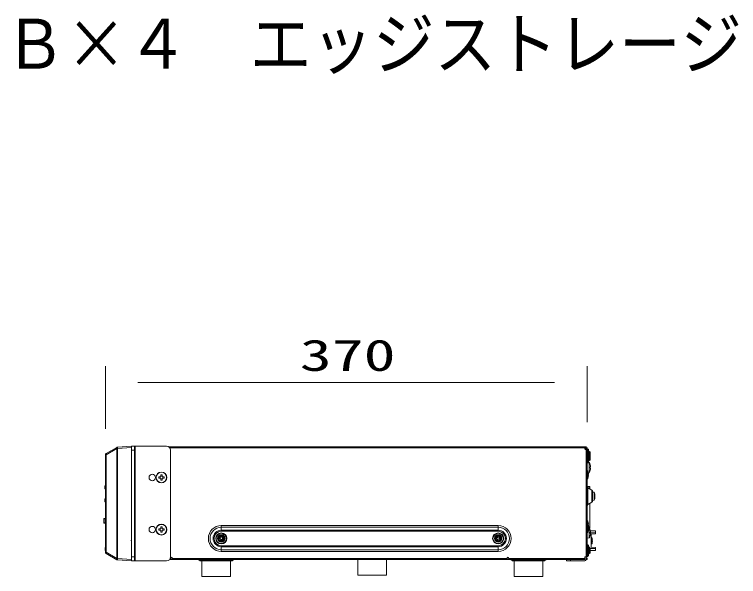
# Model space of a CAD drawing. Units: millimetres on the paper. Extents: x -62 to 64, y -59 to 59.
# Drawn here: x 3.1 to 58.7, y 15.9 to 59.1 of the extents above; entities that cross this region are included whole.
import ezdxf
from ezdxf.enums import TextEntityAlignment as Align

# ---------------------------------------------------------------- set-up
doc = ezdxf.new("R2010")
doc.units = ezdxf.units.MM
doc.layers.add('0-0_MOJI1', color=7, linetype='Continuous')
doc.layers.add('0-3_GAIKEI', color=4, linetype='Continuous', lineweight=9)
doc.layers.add('0-4_SUNPO', color=7, linetype='Continuous', lineweight=9)
doc.styles.add('ＭＳ ゴシック', font='')
doc.styles.get('ＭＳ ゴシック').set_extended_font_data('MS Gothic')

msp = doc.modelspace()

# ---------------------------------------------------------------- linework, layer by layer
at = {"layer": '0-3_GAIKEI'}
for p, q in [((10.967, 25.77), (11.002, 25.77)), ((11.007, 25.773), (11.002, 25.77)), ((11.002, 17.325), (11.002, 25.77)), ((12.084, 25.848), (11.007, 25.773)), ((12.084, 25.948), (12.084, 17.148)), ((12.084, 25.648), (12.314, 25.648)), ((12.314, 25.948), (12.314, 17.148)), ((12.364, 25.948), (12.364, 17.148)), ((16.284, 25.905), (14.938, 25.905)), ((15.484, 25.905), (14.938, 25.905)), ((18.184, 25.901), (14.944, 25.901)), ((15.031, 25.818), (47.004, 25.818)), ((15.284, 25.898), (15.284, 25.901)), ((15.484, 25.898), (15.484, 25.901)), ((15.484, 25.898), (18.184, 25.898)), ((16.084, 25.901), (16.084, 25.905)), ((16.284, 25.901), (16.284, 25.905)), ((16.284, 25.901), (18.184, 25.901)), ((18.084, 25.901), (18.084, 25.901)), ((18.084, 25.898), (18.084, 25.898)), ((18.184, 25.901), (18.184, 25.901)), ((18.184, 25.898), (18.184, 25.898)), ((42.084, 25.905), (46.084, 25.905)), ((42.084, 25.905), (42.084, 25.898)), ((42.284, 25.905), (42.284, 25.898)), ((45.884, 25.905), (45.884, 25.898)), ((46.084, 25.905), (46.084, 25.898)), ((46.924, 25.898), (46.924, 25.748)), ((47.004, 25.798), (46.964, 25.798)), ((46.974, 25.898), (46.974, 25.818)), ((46.974, 25.698), (47.084, 25.698)), ((47.004, 17.468), (47.004, 25.818)), ((47.084, 25.789), (47.004, 25.789)), ((47.084, 25.754), (47.004, 25.754)), ((47.113, 25.723), (47.154, 25.723)), ((47.113, 24.673), (47.113, 25.723)), ((47.154, 24.673), (47.154, 25.723)), ((47.195, 25.587), (47.183, 25.696)), ((47.183, 24.7), (47.183, 25.696)), ((47.195, 24.808), (47.195, 25.587)), ((10.084, 25.29), (10.141, 25.29)), ((10.141, 17.805), (10.141, 25.29)), ((47.113, 25.523), (47.154, 25.523)), ((47.195, 25.387), (47.183, 25.496)), ((47.209, 24.83), (47.209, 25.565)), ((47.304, 25.507), (47.209, 25.565)), ((47.304, 25.307), (47.209, 25.365)), ((47.304, 25.507), (47.304, 24.889)), ((47.319, 25.481), (47.319, 24.915)), ((47.319, 25.113), (47.319, 25.115)), ((47.104, 24.674), (47.104, 24.054)), ((47.113, 24.673), (47.154, 24.673)), ((47.195, 24.808), (47.183, 24.7)), ((47.195, 24.808), (47.185, 24.716)), ((47.254, 24.71), (47.185, 24.716)), ((47.304, 24.889), (47.209, 24.83)), ((47.254, 23.906), (47.254, 24.71)), ((47.33, 24.508), (47.328, 24.508)), ((47.134, 24.051), (47.084, 24.056)), ((47.134, 23.444), (47.134, 24.051)), ((47.172, 23.933), (47.171, 23.933)), ((47.351, 24.358), (47.328, 24.358)), ((47.328, 24.258), (47.351, 24.258)), ((47.328, 24.108), (47.33, 24.108)), ((14.334, 23.598), (14.184, 23.598)), ((14.184, 23.598), (14.184, 23.498)), ((14.184, 23.498), (14.334, 23.498)), ((14.334, 23.748), (14.334, 23.598)), ((14.434, 23.748), (14.334, 23.748)), ((14.334, 23.498), (14.334, 23.348)), ((14.434, 23.598), (14.434, 23.748)), ((14.584, 23.598), (14.434, 23.598)), ((14.434, 23.498), (14.584, 23.498)), ((14.434, 23.348), (14.434, 23.498)), ((14.584, 23.498), (14.584, 23.598)), ((47.134, 23.444), (47.084, 23.44)), ((47.104, 23.441), (47.104, 19.939)), ((47.188, 23.788), (47.171, 23.788)), ((47.188, 23.708), (47.171, 23.708)), ((47.172, 23.563), (47.171, 23.563)), ((47.254, 23.906), (47.178, 23.899)), ((10.044, 22.903), (10.084, 22.903)), ((10.044, 22.903), (10.044, 22.692)), ((10.063, 22.923), (10.084, 22.924)), ((10.063, 22.923), (10.063, 22.672)), ((14.334, 23.348), (14.434, 23.348)), ((47.084, 22.958), (47.104, 22.958)), ((47.104, 23.208), (47.104, 23.211)), ((47.104, 23.208), (47.104, 23.211)), ((47.104, 23.208), (47.104, 23.205)), ((47.104, 23.208), (47.104, 23.204)), ((47.104, 22.848), (47.304, 22.848)), ((47.304, 22.848), (47.304, 22.656)), ((10.044, 22.693), (10.084, 22.693)), ((10.063, 22.672), (10.084, 22.671)), ((47.145, 22.748), (47.304, 22.748)), ((47.454, 22.569), (47.154, 22.743)), ((47.154, 22.743), (47.154, 21.473)), ((47.454, 22.569), (47.454, 21.646)), ((47.504, 22.483), (47.504, 21.733)), ((47.634, 22.411), (47.504, 22.423)), ((47.634, 21.804), (47.634, 22.411)), ((47.672, 22.293), (47.671, 22.293)), ((10.044, 21.903), (10.084, 21.903)), ((10.044, 21.903), (10.044, 21.692)), ((10.063, 21.923), (10.084, 21.924)), ((10.063, 21.923), (10.063, 21.672)), ((47.084, 21.858), (47.104, 21.858)), ((47.634, 21.804), (47.504, 21.793)), ((47.688, 22.148), (47.671, 22.148)), ((47.688, 22.068), (47.671, 22.068)), ((47.672, 21.923), (47.671, 21.923)), ((10.044, 21.693), (10.084, 21.693)), ((10.063, 21.672), (10.084, 21.671)), ((47.084, 21.158), (47.104, 21.158)), ((47.454, 21.646), (47.154, 21.473)), ((47.304, 19.648), (47.304, 21.56)), ((47.084, 20.958), (47.104, 20.958)), ((9.954, 20.067), (9.954, 20.379)), ((9.983, 20.379), (9.954, 20.379)), ((9.983, 20.067), (9.954, 20.067)), ((10.084, 20.412), (9.983, 20.409)), ((10.084, 20.382), (9.983, 20.379)), ((9.983, 20.067), (9.983, 20.379)), ((10.084, 20.063), (9.983, 20.067)), ((10.084, 20.033), (9.983, 20.037)), ((47.134, 20.221), (47.104, 20.224)), ((47.134, 20.221), (47.134, 19.936)), ((47.172, 20.103), (47.171, 20.103)), ((14.334, 19.598), (14.184, 19.598)), ((14.184, 19.598), (14.184, 19.498)), ((14.184, 19.498), (14.334, 19.498)), ((14.334, 19.748), (14.334, 19.598)), ((14.434, 19.748), (14.334, 19.748)), ((14.334, 19.498), (14.334, 19.348)), ((14.434, 19.598), (14.434, 19.748)), ((14.584, 19.598), (14.434, 19.598)), ((14.434, 19.498), (14.584, 19.498)), ((14.434, 19.348), (14.434, 19.498)), ((14.584, 19.498), (14.584, 19.598)), ((18.984, 19.862), (40.254, 19.862)), ((18.984, 19.423), (18.984, 19.862)), ((18.984, 19.728), (40.254, 19.728)), ((40.254, 19.423), (40.254, 19.498)), ((47.134, 19.936), (47.084, 19.941)), ((47.134, 19.329), (47.134, 19.936)), ((47.188, 19.958), (47.171, 19.958)), ((47.188, 19.878), (47.171, 19.878)), ((47.172, 19.818), (47.171, 19.818)), ((47.188, 19.673), (47.171, 19.673)), ((47.188, 19.593), (47.171, 19.593)), ((47.188, 19.748), (47.304, 19.748)), ((47.254, 19.71), (47.188, 19.715)), ((47.254, 18.906), (47.254, 19.71)), ((47.283, 19.648), (47.304, 19.648)), ((47.33, 19.508), (47.328, 19.508)), ((14.334, 19.348), (14.434, 19.348)), ((19.024, 19.043), (18.944, 19.043)), ((18.944, 18.958), (18.944, 19.043)), ((18.984, 19.423), (40.254, 19.423)), ((19.024, 19.043), (19.024, 18.958)), ((40.294, 19.043), (40.214, 19.043)), ((40.214, 18.958), (40.214, 19.043)), ((40.294, 19.043), (40.294, 18.958)), ((47.134, 19.329), (47.084, 19.325)), ((47.104, 19.326), (47.104, 18.458)), ((47.172, 19.448), (47.171, 19.448)), ((47.351, 19.358), (47.328, 19.358)), ((47.328, 19.258), (47.351, 19.258)), ((47.328, 19.108), (47.33, 19.108)), ((47.33, 19.293), (47.724, 19.293)), ((47.341, 19.443), (47.724, 19.443)), ((47.404, 19.198), (47.404, 18.198)), ((12.054, 18.705), (12.034, 18.705)), ((18.894, 18.908), (18.809, 18.908)), ((18.809, 18.828), (18.809, 18.908)), ((18.809, 18.828), (18.894, 18.828)), ((18.944, 18.693), (18.944, 18.778)), ((18.944, 18.693), (19.024, 18.693)), ((19.024, 18.778), (19.024, 18.693)), ((19.159, 18.908), (19.074, 18.908)), ((19.074, 18.828), (19.159, 18.828)), ((19.159, 18.908), (19.159, 18.828)), ((40.164, 18.908), (40.079, 18.908)), ((40.079, 18.828), (40.079, 18.908)), ((40.079, 18.828), (40.164, 18.828)), ((40.214, 18.693), (40.214, 18.778)), ((40.214, 18.693), (40.294, 18.693)), ((40.294, 18.778), (40.294, 18.693)), ((40.429, 18.908), (40.344, 18.908)), ((40.344, 18.828), (40.429, 18.828)), ((40.429, 18.908), (40.429, 18.828)), ((47.084, 18.658), (47.104, 18.658)), ((47.084, 18.458), (47.104, 18.458)), ((47.254, 18.906), (47.104, 18.893)), ((47.113, 17.523), (47.113, 18.373)), ((47.113, 18.373), (47.154, 18.373)), ((47.154, 17.523), (47.154, 18.373)), ((47.463, 18.494), (47.463, 18.902)), ((47.468, 18.878), (47.47, 18.878)), ((47.468, 18.748), (47.49, 18.748)), ((47.49, 18.648), (47.468, 18.648)), ((47.47, 18.518), (47.468, 18.518)), ((10.084, 18.178), (10.054, 18.177)), ((10.054, 17.948), (10.054, 18.177)), ((10.084, 17.948), (10.054, 17.948)), ((10.084, 17.805), (10.141, 17.805)), ((10.967, 17.325), (10.141, 17.805)), ((18.984, 17.873), (18.984, 18.312)), ((40.254, 18.312), (18.984, 18.312)), ((40.254, 18.238), (18.984, 18.238)), ((40.254, 18.007), (18.984, 18.007)), ((40.254, 17.873), (18.984, 17.873)), ((40.254, 17.873), (40.254, 18.312)), ((47.183, 17.55), (47.183, 18.346)), ((47.195, 18.237), (47.183, 18.346)), ((47.195, 17.658), (47.195, 18.237)), ((47.209, 17.68), (47.209, 18.215)), ((47.304, 18.157), (47.209, 18.215)), ((47.304, 17.739), (47.304, 18.157)), ((47.319, 17.765), (47.319, 18.131)), ((47.319, 18.103), (47.724, 18.103)), ((47.404, 18.198), (47.724, 18.17)), ((11.002, 17.325), (10.967, 17.325)), ((11.002, 17.325), (11.007, 17.323)), ((12.084, 17.247), (11.007, 17.323)), ((12.084, 17.448), (12.314, 17.448)), ((15.061, 17.333), (15.084, 17.333)), ((15.084, 17.248), (15.084, 17.358)), ((15.084, 17.348), (15.244, 17.348)), ((15.244, 17.358), (15.244, 17.248)), ((15.244, 17.328), (40.924, 17.328)), ((40.924, 17.358), (40.924, 17.248)), ((40.924, 17.348), (41.084, 17.348)), ((41.084, 17.358), (41.084, 17.248)), ((46.904, 17.333), (41.084, 17.333)), ((46.904, 17.248), (45.504, 17.248)), ((45.804, 17.248), (45.804, 17.148)), ((46.904, 17.418), (46.904, 17.248)), ((47.004, 17.468), (46.954, 17.468)), ((47.104, 17.348), (47.004, 17.348)), ((47.104, 17.248), (47.004, 17.248)), ((47.024, 17.248), (47.024, 17.348)), ((47.134, 17.494), (47.084, 17.49)), ((47.104, 17.248), (47.104, 17.348)), ((47.113, 17.523), (47.154, 17.523)), ((47.134, 17.494), (47.134, 17.523)), ((47.195, 17.658), (47.183, 17.55)), ((47.304, 17.739), (47.209, 17.68)), ((17.294, 17.192), (17.251, 17.226)), ((19.916, 17.226), (17.251, 17.226)), ((19.874, 17.192), (17.294, 17.192)), ((19.749, 17.148), (17.419, 17.148)), ((19.874, 17.192), (19.916, 17.226)), ((41.294, 17.192), (41.251, 17.226)), ((43.916, 17.226), (41.251, 17.226)), ((43.874, 17.192), (41.294, 17.192)), ((43.749, 17.148), (41.419, 17.148)), ((43.874, 17.192), (43.916, 17.226))]:
    msp.add_line(p, q, dxfattribs=at)
at = {"layer": '0-3_GAIKEI', "color": 7}
for p, q in [((12.084, 25.948), (11.007, 25.872)), ((12.084, 25.948), (14.784, 25.948)), ((47.004, 25.898), (14.949, 25.898)), ((15.084, 25.648), (15.084, 17.448)), ((47.084, 17.468), (47.084, 25.818)), ((10.084, 17.805), (10.084, 25.29)), ((10.959, 17.239), (10.133, 17.719)), ((45.504, 17.248), (15.007, 17.248)), ((29.484, 16.048), (29.484, 17.248)), ((31.684, 16.048), (31.684, 17.248)), ((47.004, 17.468), (47.004, 17.248)), ((47.084, 17.468), (47.004, 17.468)), ((10.959, 17.239), (10.964, 17.236)), ((12.084, 17.148), (11.007, 17.223)), ((12.084, 17.148), (14.784, 17.148)), ((17.484, 15.948), (17.484, 17.148)), ((19.684, 15.948), (19.684, 17.148)), ((41.484, 15.948), (41.484, 17.148)), ((43.684, 15.948), (43.684, 17.148)), ((19.684, 15.948), (17.484, 15.948)), ((31.684, 16.048), (29.484, 16.048)), ((43.684, 15.948), (41.484, 15.948))]:
    msp.add_line(p, q, dxfattribs=at)
for points in [[(10.964, 25.859), (10.959, 25.856), (10.133, 25.377)], [(45.504, 17.248), (45.504, 17.148), (46.904, 17.148)]]:
    msp.add_lwpolyline(points, dxfattribs=at)
at = {"layer": '0-3_GAIKEI'}
for points in [[(10.967, 17.325), (10.967, 25.77), (10.141, 25.29)], [(18.984, 19.498), (40.254, 19.498), (40.254, 19.862)], [(47.404, 19.198), (47.724, 19.226), (47.724, 19.443)], [(47.104, 18.458), (47.104, 18.408), (47.084, 18.408)], [(47.319, 17.953), (47.724, 17.953), (47.724, 18.17)]]:
    msp.add_lwpolyline(points, dxfattribs=at)
for centre, radius in [((14.384, 23.548), 0.415), ((14.384, 23.548), 0.402), ((13.684, 23.548), 0.25), ((13.684, 19.548), 0.25), ((14.384, 19.548), 0.415), ((14.384, 19.548), 0.402), ((18.984, 18.868), 0.425), ((18.984, 18.868), 0.398), ((18.984, 18.868), 0.29), ((18.984, 18.868), 0.267), ((18.984, 18.868), 0.209), ((18.984, 18.868), 0.183), ((40.254, 18.868), 0.425), ((40.254, 18.868), 0.398), ((40.254, 18.868), 0.29), ((40.254, 18.868), 0.267), ((40.254, 18.868), 0.209), ((40.254, 18.868), 0.183)]:
    msp.add_circle(centre, radius, dxfattribs=at)
at = {"layer": '0-3_GAIKEI', "color": 7}
for centre, radius, start, end in [((11.014, 25.773), 0.1, 94, 120.1652), ((14.784, 25.648), 0.3, 0, 90), ((47.004, 25.818), 0.08, 0, 90), ((10.184, 25.29), 0.1, 120.1652, 180), ((10.184, 17.805), 0.1, 180, 239.8348), ((14.784, 17.448), 0.3, 270, 0), ((46.904, 17.248), 0.1, 270, 0), ((11.014, 17.323), 0.1, 239.8348, 266)]:
    msp.add_arc(centre, radius, start, end, dxfattribs=at)
at = {"layer": '0-3_GAIKEI'}
for centre, radius, start, end in [((46.904, 25.718), 0.1, 0, 78.4632), ((46.974, 25.748), 0.05, 180, 270), ((47.113, 25.693), 0.03, 90, 174.929), ((47.113, 25.693), 0.03, 90, 174.6598), ((47.154, 25.693), 0.03, 6.0339, 90), ((47.225, 25.591), 0.03, 186.0339, 238.438), ((47.113, 25.493), 0.03, 90, 174.4282), ((47.154, 25.493), 0.03, 6.0339, 90), ((47.225, 25.391), 0.03, 186.0339, 238.438), ((47.289, 25.481), 0.03, 0, 58.438), ((47.289, 25.281), 0.03, 0, 58.438), ((47.113, 24.703), 0.03, 185.5538, 270), ((47.154, 24.703), 0.03, 270, 353.9661), ((47.225, 24.805), 0.03, 121.562, 173.9661), ((46.496, 24.308), 0.858, 13.4873, 27.9465), ((47.289, 24.915), 0.03, 301.562, 0), ((46.496, 24.308), 0.856, 3.3484, 13.5107), ((46.395, 23.748), 0.798, 13.4007, 22.3565), ((46.395, 23.748), 0.797, 7.6879, 13.4176), ((46.395, 23.748), 0.797, 6.4829, 13.4176), ((46.496, 24.308), 0.858, 332.0535, 346.5127), ((46.496, 24.308), 0.834, 356.5624, 3.4376), ((46.496, 24.308), 0.856, 346.4893, 356.6516), ((46.395, 23.748), 0.798, 337.6435, 346.5993), ((46.395, 23.748), 0.777, 357.0474, 2.9523), ((46.395, 23.748), 0.797, 346.5824, 353.5171), ((46.395, 23.748), 0.797, 346.5824, 352.2473), ((47.187, 23.789), 0.0014, 270, 0), ((47.186, 23.706), 0.0024, 0, 63.2808), ((47.187, 23.706), 0.0014, 0, 90), ((46.753, 23.788), 0.437, 5.0882, 6.477), ((47.179, 23.792), 0.0098, 338.1276, 350.2816), ((47.179, 23.703), 0.0098, 9.7184, 21.8724), ((46.753, 23.707), 0.437, 353.523, 354.9118), ((46.804, 23.793), 0.386, 4.0389, 5.1105), ((46.857, 23.797), 0.333, 3.0714, 4.0339), ((47.017, 23.802), 0.172, 0, 1.118), ((47.095, 23.801), 0.0945, 356.7352, 358.5207), ((47.131, 23.799), 0.0583, 354.1232, 356.8129), ((47.161, 23.796), 0.0285, 349.2581, 354.3379), ((47.161, 23.699), 0.0285, 5.6621, 10.7419), ((47.131, 23.696), 0.0583, 3.1871, 5.8768), ((47.095, 23.694), 0.0945, 1.4793, 3.2648), ((47.017, 23.693), 0.172, 358.882, 0), ((46.857, 23.699), 0.333, 355.9661, 356.9286), ((46.804, 23.703), 0.386, 354.8895, 355.9611), ((46.909, 23.799), 0.281, 2.1301, 3.0746), ((46.966, 23.801), 0.224, 1.1076, 2.1353), ((47.061, 23.802), 0.129, 358.4982, 0), ((47.061, 23.693), 0.129, 0, 1.5018), ((46.966, 23.694), 0.224, 357.8647, 358.8924), ((46.909, 23.696), 0.281, 356.9254, 357.8699), ((10.064, 22.903), 0.02, 90, 180), ((47.204, 22.829), 0.1, 180, 240), ((10.064, 22.692), 0.02, 180, 270), ((47.404, 22.483), 0.1, 0, 60), ((46.895, 22.108), 0.798, 13.4007, 22.3565), ((46.895, 22.108), 0.797, 6.4829, 13.4176), ((10.064, 21.903), 0.02, 90, 180), ((47.404, 21.733), 0.1, 300, 0), ((46.895, 22.108), 0.798, 337.6435, 346.5993), ((46.895, 22.108), 0.777, 357.0474, 2.9523), ((46.895, 22.108), 0.797, 346.5824, 353.5171), ((46.895, 22.108), 0.797, 346.5824, 352.2473), ((47.687, 22.149), 0.0014, 270, 0), ((47.686, 22.066), 0.0024, 0, 63.2808), ((47.687, 22.066), 0.0014, 0, 90), ((47.253, 22.148), 0.437, 5.0882, 6.477), ((47.679, 22.152), 0.0098, 338.1276, 350.2816), ((47.679, 22.063), 0.0098, 9.7184, 21.8724), ((47.253, 22.067), 0.437, 353.523, 354.9118), ((47.304, 22.153), 0.386, 4.0389, 5.1105), ((47.357, 22.157), 0.333, 3.0714, 4.0339), ((47.517, 22.162), 0.172, 0, 1.118), ((47.595, 22.161), 0.0945, 356.7352, 358.5207), ((47.631, 22.159), 0.0583, 354.1232, 356.8129), ((47.661, 22.156), 0.0285, 349.2581, 354.3379), ((47.661, 22.059), 0.0285, 5.6621, 10.7419), ((47.631, 22.056), 0.0583, 3.1871, 5.8768), ((47.595, 22.054), 0.0945, 1.4793, 3.2648), ((47.517, 22.053), 0.172, 358.882, 360), ((47.357, 22.059), 0.333, 355.9661, 356.9286), ((47.304, 22.063), 0.386, 354.8895, 355.9611), ((47.409, 22.159), 0.281, 2.1301, 3.0746), ((47.466, 22.161), 0.224, 1.1076, 2.1353), ((47.561, 22.162), 0.129, 358.4982, 0), ((47.561, 22.053), 0.129, 0, 1.5018), ((47.466, 22.054), 0.224, 357.8647, 358.8924), ((47.409, 22.056), 0.281, 356.9254, 357.8699), ((10.064, 21.692), 0.02, 180, 270), ((47.204, 21.386), 0.1, 120, 180), ((9.984, 20.379), 0.03, 92, 180), ((9.984, 20.067), 0.03, 180, 268), ((46.395, 19.918), 0.798, 13.4007, 22.3565), ((46.395, 19.918), 0.797, 6.4829, 13.4176), ((18.984, 18.868), 0.995, 90, 270), ((18.984, 18.868), 0.861, 90, 270), ((18.984, 18.868), 0.63, 90, 270), ((40.254, 18.868), 0.995, 270, 90), ((40.254, 18.868), 0.861, 270, 90), ((40.254, 18.868), 0.63, 270, 90), ((46.395, 19.633), 0.798, 13.4007, 22.3565), ((46.395, 19.918), 0.777, 357.0474, 2.9523), ((46.395, 19.633), 0.797, 7.6879, 13.4176), ((46.395, 19.633), 0.797, 6.4829, 13.4176), ((46.395, 19.633), 0.777, 357.0474, 2.9523), ((46.395, 19.633), 0.797, 346.5824, 353.5171), ((46.395, 19.633), 0.797, 346.5824, 352.2473), ((46.396, 19.918), 0.797, 349.7029, 352.2477), ((46.396, 19.918), 0.797, 350.357, 353.5176), ((46.396, 19.663), 0.796, 6.4818, 9.2049), ((47.187, 19.959), 0.0014, 270, 0), ((47.186, 19.876), 0.0024, 0, 63.2808), ((47.187, 19.876), 0.0014, 0, 90), ((46.873, 19.714), 0.317, 0.2577, 7.0698), ((47.187, 19.674), 0.0014, 270, 0), ((47.186, 19.591), 0.0024, 0, 63.2808), ((47.187, 19.591), 0.0014, 0, 90), ((46.753, 19.958), 0.437, 5.0882, 6.477), ((47.179, 19.962), 0.0098, 338.1276, 350.2816), ((47.179, 19.873), 0.0098, 9.7184, 21.8724), ((46.753, 19.877), 0.437, 353.523, 354.9118), ((46.753, 19.673), 0.437, 5.0882, 6.477), ((46.786, 19.676), 0.404, 4.2616, 5.435), ((47.179, 19.677), 0.0098, 338.1276, 350.2816), ((47.179, 19.588), 0.0098, 9.7184, 21.8724), ((46.753, 19.592), 0.437, 353.523, 354.9118), ((46.804, 19.963), 0.386, 4.0389, 5.1105), ((46.857, 19.967), 0.333, 3.0714, 4.0339), ((47.017, 19.972), 0.172, 0, 1.118), ((47.095, 19.971), 0.0945, 356.7352, 358.5207), ((47.131, 19.969), 0.0583, 354.1232, 356.8129), ((47.161, 19.966), 0.0285, 349.2581, 354.3379), ((47.161, 19.869), 0.0285, 5.6621, 10.7419), ((47.131, 19.866), 0.0583, 3.1871, 5.8768), ((47.095, 19.864), 0.0945, 1.4793, 3.2648), ((47.017, 19.863), 0.172, 358.882, 0), ((46.857, 19.869), 0.333, 355.9661, 356.9286), ((46.804, 19.873), 0.386, 354.8895, 355.9611), ((46.804, 19.678), 0.386, 4.0389, 5.1105), ((46.845, 19.681), 0.345, 3.2698, 4.2642), ((46.857, 19.682), 0.333, 3.0714, 4.0339), ((46.902, 19.684), 0.288, 2.2549, 3.273), ((47.017, 19.687), 0.172, 0, 1.118), ((47.095, 19.686), 0.0945, 356.7352, 358.5207), ((47.131, 19.684), 0.0583, 354.1232, 356.8129), ((47.142, 19.683), 0.0474, 352.8442, 356.4058), ((47.169, 19.68), 0.0204, 345.9101, 353.3022), ((47.161, 19.681), 0.0285, 349.2581, 354.3379), ((47.161, 19.584), 0.0285, 5.6621, 10.7419), ((47.131, 19.581), 0.0583, 3.1871, 5.8768), ((47.095, 19.579), 0.0945, 1.4793, 3.2648), ((47.017, 19.578), 0.172, 358.882, 0), ((46.857, 19.584), 0.333, 355.9661, 356.9286), ((46.804, 19.588), 0.386, 354.8895, 355.9611), ((46.909, 19.969), 0.281, 2.1301, 3.0746), ((46.966, 19.971), 0.224, 1.1076, 2.1353), ((47.061, 19.972), 0.129, 358.4982, 0), ((47.061, 19.863), 0.129, 0, 1.5018), ((46.966, 19.864), 0.224, 357.8647, 358.8924), ((46.909, 19.866), 0.281, 356.9254, 357.8699), ((46.909, 19.684), 0.281, 2.1301, 3.0746), ((46.967, 19.687), 0.223, 1.1263, 2.2606), ((46.966, 19.686), 0.224, 1.1076, 2.1353), ((47.014, 19.687), 0.176, 0, 1.1273), ((47.057, 19.687), 0.133, 358.3827, 0), ((47.061, 19.687), 0.129, 358.4982, 0), ((47.104, 19.686), 0.0862, 356.2993, 358.4311), ((47.061, 19.578), 0.129, 0, 1.5018), ((46.966, 19.579), 0.224, 357.8647, 358.8924), ((46.909, 19.581), 0.281, 356.9254, 357.8699), ((46.496, 19.308), 0.858, 13.4873, 27.9465), ((46.496, 19.308), 0.856, 3.3484, 13.5107), ((18.984, 18.868), 0.555, 90, 270), ((18.894, 18.958), 0.05, 270, 0), ((19.074, 18.958), 0.05, 180, 270), ((40.164, 18.958), 0.05, 270, 0), ((40.254, 18.868), 0.555, 270, 90), ((40.344, 18.958), 0.05, 180, 270), ((46.395, 19.633), 0.798, 337.6435, 346.5993), ((46.496, 19.308), 0.858, 332.0535, 346.5127), ((46.496, 19.308), 0.834, 356.5624, 3.4376), ((46.496, 19.308), 0.856, 346.4893, 356.6516), ((47.368, 18.873), 0.1, 16.9578, 68.846), ((18.894, 18.778), 0.05, 0, 90), ((19.074, 18.778), 0.05, 90, 180), ((40.164, 18.778), 0.05, 0, 90), ((40.344, 18.778), 0.05, 90, 180), ((47.113, 18.343), 0.03, 90, 174.4264), ((47.154, 18.343), 0.03, 6.0339, 90), ((47.368, 18.523), 0.1, 291.154, 343.0422), ((46.794, 18.698), 0.7, 14.9018, 16.9578), ((46.794, 18.698), 0.7, 343.0422, 345.0982), ((46.794, 18.698), 0.698, 4.1066, 14.9396), ((46.794, 18.698), 0.676, 355.7612, 4.2387), ((46.794, 18.698), 0.698, 345.0604, 355.8934), ((47.225, 18.241), 0.03, 186.0339, 238.438), ((47.289, 18.131), 0.03, 0, 58.438), ((15.164, 17.358), 0.08, 0, 180), ((17.189, 17.148), 0.1, 51.3178, 90), ((19.979, 17.148), 0.1, 90, 128.6822), ((41.004, 17.358), 0.08, 0, 180), ((41.189, 17.148), 0.1, 51.3178, 90), ((43.979, 17.148), 0.1, 90, 128.6822), ((46.954, 17.418), 0.05, 90, 180), ((47.113, 17.553), 0.03, 185.5736, 270), ((46.395, 17.798), 0.798, 337.6435, 339.8483), ((47.154, 17.553), 0.03, 270, 353.9661), ((47.225, 17.655), 0.03, 121.562, 173.9661), ((47.289, 17.765), 0.03, 301.562, 0), ((17.419, 17.348), 0.2, 231.3178, 270), ((19.749, 17.348), 0.2, 270, 308.6822), ((41.419, 17.348), 0.2, 231.3178, 270), ((43.749, 17.348), 0.2, 270, 308.6822)]:
    msp.add_arc(centre, radius, start, end, dxfattribs=at)
for centre, major_axis, ratio, start_param, end_param in [((11.009, 25.77), (-0.0503, 0.0865), 0.37652, 6.283185, 7.638544), ((11.009, 25.77), (-0.0503, 0.0865), 0.060347, 0, 1.535737), ((11.014, 25.773), (-0.0503, 0.0865), 0.060347, 0, 1.535737), ((11.014, 25.773), (-0.007, 0.0998), 0.069587, 0, 1.56593), ((10.184, 25.29), (-0.0503, 0.0865), 0.37652, 6.283185, 7.638544), ((9.984, 20.379), (-0.001, 0.03), 0.034878, 6.283185, 7.852764), ((9.984, 20.067), (0.001, 0.03), 0.034878, 1.572014, 3.141593), ((10.184, 17.805), (0.0503, 0.0865), 0.37652, 1.786234, 3.141593), ((11.009, 17.325), (-0.0503, -0.0865), 0.37652, 4.927827, 6.283185), ((11.009, 17.325), (-0.0503, -0.0865), 0.060347, 4.747448, 6.283185), ((11.014, 17.323), (-0.0503, -0.0865), 0.060347, 4.747448, 6.283185), ((11.014, 17.323), (-0.007, -0.0998), 0.069587, 4.717255, 6.283185)]:
    msp.add_ellipse(centre, major_axis=major_axis, ratio=ratio, start_param=start_param, end_param=end_param, dxfattribs=at)
at = {"layer": '0-4_SUNPO'}
for p, q in [((10.084, 27.29), (10.084, 32.096)), ((47.084, 27.789), (47.084, 32.096)), ((12.584, 30.846), (44.584, 30.846))]:
    msp.add_line(p, q, dxfattribs=at)

# ---------------------------------------------------------------- texts
at = {"layer": '0-0_MOJI1', "style": 'ＭＳ ゴシック', "width": 0.9}
msp.add_text('１２８ＣＨ\u3000４ＴＢ×４\u3000エッジストレージ', height=3.849, dxfattribs=at).set_placement((-35.5, 53.76), align=Align.BOTTOM_LEFT)
at = {"layer": '0-4_SUNPO', "style": 'ＭＳ ゴシック', "width": 1.5}
msp.add_text('370', height=2.405, dxfattribs=at).set_placement((25.012, 31.009), align=Align.BOTTOM_LEFT)

doc.saveas('drawing.dxf')
